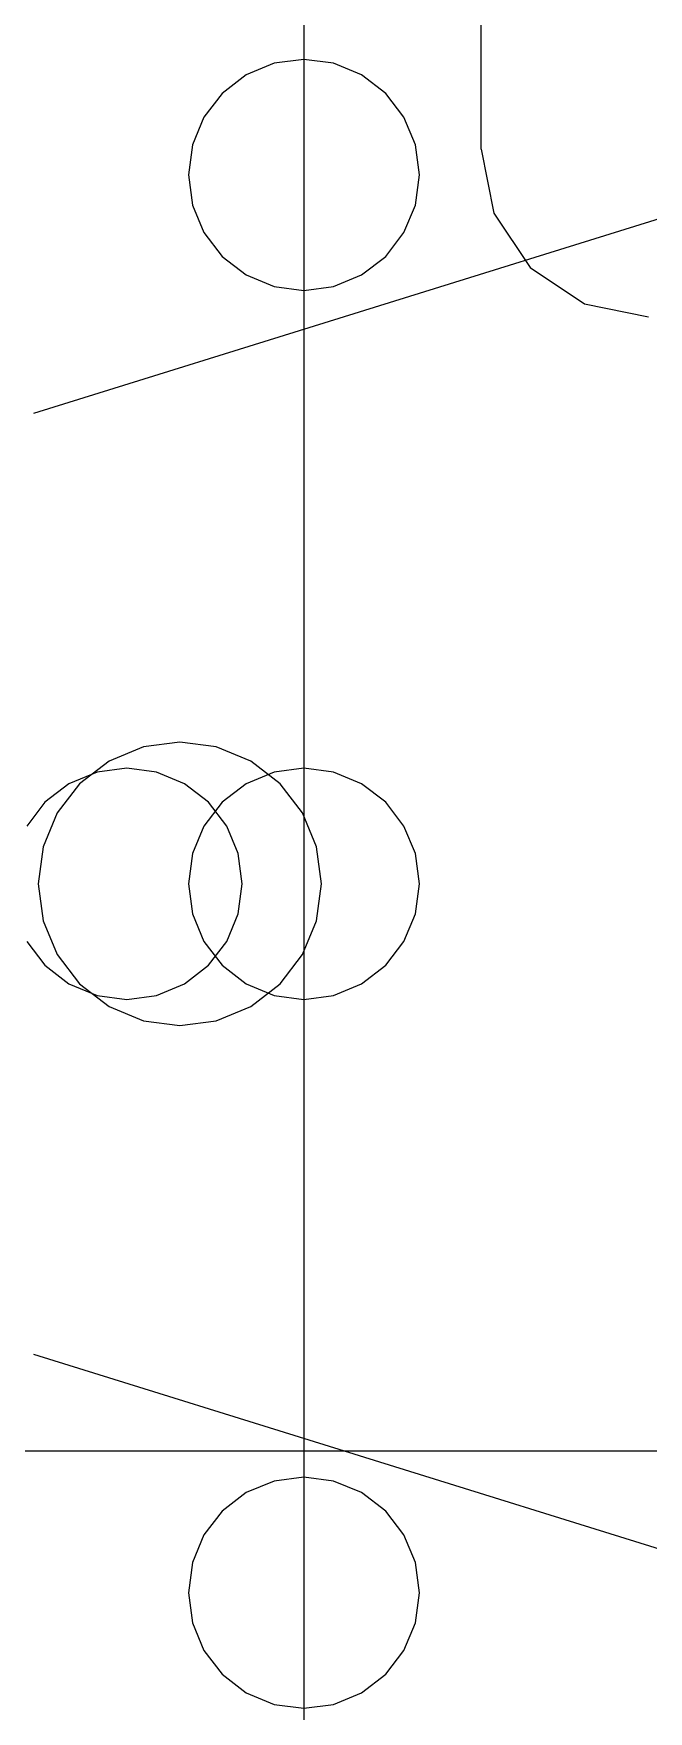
# Model space of a CAD drawing. Extents: x -257 to 298, y -311 to 343.
# Drawn here: x -42.42 to -30.67, y 8.87 to 40.94 of the extents above; entities that cross this region are included whole.
import ezdxf

# ---------------------------------------------------------------- set-up
doc = ezdxf.new("R2010")
doc.units = 0

msp = doc.modelspace()

# ---------------------------------------------------------------- linework, layer by layer
for p, q in [((-37.2533, 40.4439), (-37.820162, 40.369946)), ((-37.2533, 40.4439), (-37.820162, 40.369946)), ((-36.686438, 40.369946), (-37.2533, 40.4439)), ((-36.686438, 40.369946), (-37.2533, 40.4439)), ((-38.3573, 40.148084), (-38.818007, 39.79384)), ((-38.3573, 40.148084), (-38.818007, 39.79384)), ((-37.820162, 40.369946), (-38.3573, 40.148084)), ((-37.820162, 40.369946), (-38.3573, 40.148084)), ((-36.1493, 40.148084), (-36.686438, 40.369946)), ((-36.1493, 40.148084), (-36.686438, 40.369946)), ((-35.688593, 39.79384), (-36.1493, 40.148084)), ((-35.688593, 39.79384), (-36.1493, 40.148084)), ((-38.818007, 39.79384), (-39.165484, 39.3399)), ((-38.818007, 39.79384), (-39.165484, 39.3399)), ((-35.341116, 39.3399), (-35.688593, 39.79384)), ((-35.341116, 39.3399), (-35.688593, 39.79384)), ((-39.165484, 39.3399), (-39.384869, 38.812006)), ((-39.165484, 39.3399), (-39.384869, 38.812006)), ((-35.121731, 38.812006), (-35.341116, 39.3399)), ((-35.121731, 38.812006), (-35.341116, 39.3399)), ((-39.384869, 38.812006), (-39.4613, 38.2359)), ((-39.384869, 38.812006), (-39.4613, 38.2359)), ((-35.0453, 38.2359), (-35.121731, 38.812006)), ((-35.0453, 38.2359), (-35.121731, 38.812006)), ((-39.4613, 38.2359), (-39.384869, 37.659794)), ((-39.4613, 38.2359), (-39.384869, 37.659794)), ((-35.121731, 37.659794), (-35.0453, 38.2359)), ((-35.121731, 37.659794), (-35.0453, 38.2359)), ((-35.0453, 38.2359), (-35.0453, 38.2359)), ((-35.0453, 38.2359), (-35.0453, 38.2359)), ((-39.384869, 37.659794), (-39.165484, 37.1319)), ((-39.384869, 37.659794), (-39.165484, 37.1319)), ((-35.341116, 37.1319), (-35.121731, 37.659794)), ((-35.341116, 37.1319), (-35.121731, 37.659794)), ((-39.165484, 37.1319), (-38.818007, 36.67796)), ((-39.165484, 37.1319), (-38.818007, 36.67796)), ((-35.688593, 36.67796), (-35.341116, 37.1319)), ((-35.688593, 36.67796), (-35.341116, 37.1319)), ((-38.818007, 36.67796), (-38.3573, 36.323716)), ((-38.818007, 36.67796), (-38.3573, 36.323716)), ((-36.1493, 36.323716), (-35.688593, 36.67796)), ((-36.1493, 36.323716), (-35.688593, 36.67796)), ((-38.3573, 36.323716), (-37.820162, 36.101854)), ((-38.3573, 36.323716), (-37.820162, 36.101854)), ((-36.686438, 36.101854), (-36.1493, 36.323716)), ((-36.686438, 36.101854), (-36.1493, 36.323716)), ((-37.820162, 36.101854), (-37.2533, 36.0279)), ((-37.820162, 36.101854), (-37.2533, 36.0279)), ((-37.2533, 36.0279), (-36.686438, 36.101854)), ((-37.2533, 36.0279), (-36.686438, 36.101854)), ((-37.820162, 26.823246), (-38.3573, 26.601384)), ((-37.820162, 26.823246), (-38.3573, 26.601384)), ((-37.2533, 26.8972), (-37.820162, 26.823246)), ((-37.2533, 26.8972), (-37.820162, 26.823246)), ((-36.686438, 26.823246), (-37.2533, 26.8972)), ((-36.686438, 26.823246), (-37.2533, 26.8972)), ((-36.1493, 26.601384), (-36.686438, 26.823246)), ((-36.1493, 26.601384), (-36.686438, 26.823246)), ((-38.3573, 26.601384), (-38.818007, 26.24714)), ((-38.3573, 26.601384), (-38.818007, 26.24714)), ((-35.688593, 26.24714), (-36.1493, 26.601384)), ((-35.688593, 26.24714), (-36.1493, 26.601384)), ((-38.818007, 26.24714), (-39.165484, 25.7932)), ((-38.818007, 26.24714), (-39.165484, 25.7932)), ((-35.341116, 25.7932), (-35.688593, 26.24714)), ((-35.341116, 25.7932), (-35.688593, 26.24714)), ((-39.165484, 25.7932), (-39.384869, 25.265306)), ((-39.165484, 25.7932), (-39.384869, 25.265306)), ((-35.121731, 25.265306), (-35.341116, 25.7932)), ((-35.121731, 25.265306), (-35.341116, 25.7932)), ((-39.384869, 25.265306), (-39.4613, 24.6892)), ((-39.384869, 25.265306), (-39.4613, 24.6892)), ((-35.0453, 24.6892), (-35.121731, 25.265306)), ((-35.0453, 24.6892), (-35.121731, 25.265306)), ((-39.4613, 24.6892), (-39.384869, 24.113094)), ((-39.4613, 24.6892), (-39.384869, 24.113094)), ((-35.121731, 24.113094), (-35.0453, 24.6892)), ((-35.121731, 24.113094), (-35.0453, 24.6892)), ((-35.0453, 24.6892), (-35.0453, 24.6892)), ((-35.0453, 24.6892), (-35.0453, 24.6892)), ((-39.384869, 24.113094), (-39.165484, 23.5852)), ((-39.384869, 24.113094), (-39.165484, 23.5852)), ((-35.341116, 23.5852), (-35.121731, 24.113094)), ((-35.341116, 23.5852), (-35.121731, 24.113094)), ((-39.165484, 23.5852), (-38.818007, 23.13126)), ((-39.165484, 23.5852), (-38.818007, 23.13126)), ((-35.688593, 23.13126), (-35.341116, 23.5852)), ((-35.688593, 23.13126), (-35.341116, 23.5852)), ((-38.818007, 23.13126), (-38.3573, 22.777016)), ((-38.818007, 23.13126), (-38.3573, 22.777016)), ((-36.1493, 22.777016), (-35.688593, 23.13126)), ((-36.1493, 22.777016), (-35.688593, 23.13126)), ((-38.3573, 22.777016), (-37.820162, 22.555154)), ((-38.3573, 22.777016), (-37.820162, 22.555154)), ((-36.686438, 22.555154), (-36.1493, 22.777016)), ((-36.686438, 22.555154), (-36.1493, 22.777016)), ((-37.820162, 22.555154), (-37.2533, 22.4812)), ((-37.820162, 22.555154), (-37.2533, 22.4812)), ((-37.2533, 22.4812), (-36.686438, 22.555154)), ((-37.2533, 22.4812), (-36.686438, 22.555154)), ((-37.820162, 13.276646), (-38.3573, 13.054784)), ((-37.820162, 13.276646), (-38.3573, 13.054784)), ((-37.2533, 13.3506), (-37.820162, 13.276646)), ((-37.2533, 13.3506), (-37.820162, 13.276646)), ((-36.686438, 13.276646), (-37.2533, 13.3506)), ((-36.686438, 13.276646), (-37.2533, 13.3506)), ((-36.1493, 13.054784), (-36.686438, 13.276646)), ((-36.1493, 13.054784), (-36.686438, 13.276646)), ((-38.3573, 13.054784), (-38.818007, 12.70054)), ((-38.3573, 13.054784), (-38.818007, 12.70054)), ((-35.688593, 12.70054), (-36.1493, 13.054784)), ((-35.688593, 12.70054), (-36.1493, 13.054784)), ((-38.818007, 12.70054), (-39.165484, 12.2466)), ((-38.818007, 12.70054), (-39.165484, 12.2466)), ((-35.341116, 12.2466), (-35.688593, 12.70054)), ((-35.341116, 12.2466), (-35.688593, 12.70054)), ((-39.165484, 12.2466), (-39.384869, 11.718706)), ((-39.165484, 12.2466), (-39.384869, 11.718706)), ((-35.121731, 11.718706), (-35.341116, 12.2466)), ((-35.121731, 11.718706), (-35.341116, 12.2466)), ((-39.384869, 11.718706), (-39.4613, 11.1426)), ((-39.384869, 11.718706), (-39.4613, 11.1426)), ((-35.0453, 11.1426), (-35.121731, 11.718706)), ((-35.0453, 11.1426), (-35.121731, 11.718706)), ((-39.4613, 11.1426), (-39.384869, 10.566494)), ((-39.4613, 11.1426), (-39.384869, 10.566494)), ((-35.121731, 10.566494), (-35.0453, 11.1426)), ((-35.121731, 10.566494), (-35.0453, 11.1426)), ((-35.0453, 11.1426), (-35.0453, 11.1426)), ((-35.0453, 11.1426), (-35.0453, 11.1426)), ((-39.384869, 10.566494), (-39.165484, 10.0386)), ((-39.384869, 10.566494), (-39.165484, 10.0386)), ((-35.341116, 10.0386), (-35.121731, 10.566494)), ((-35.341116, 10.0386), (-35.121731, 10.566494)), ((-39.165484, 10.0386), (-38.818007, 9.58466)), ((-39.165484, 10.0386), (-38.818007, 9.58466)), ((-35.688593, 9.58466), (-35.341116, 10.0386)), ((-35.688593, 9.58466), (-35.341116, 10.0386)), ((-38.818007, 9.58466), (-38.3573, 9.230416)), ((-38.818007, 9.58466), (-38.3573, 9.230416)), ((-36.1493, 9.230416), (-35.688593, 9.58466)), ((-36.1493, 9.230416), (-35.688593, 9.58466)), ((-38.3573, 9.230416), (-37.820162, 9.008554)), ((-38.3573, 9.230416), (-37.820162, 9.008554)), ((-37.820162, 9.008554), (-37.2533, 8.9346)), ((-37.820162, 9.008554), (-37.2533, 8.9346)), ((-37.2533, 8.9346), (-36.686438, 9.008554)), ((-37.2533, 8.9346), (-36.686438, 9.008554)), ((-36.686438, 9.008554), (-36.1493, 9.230416)), ((-36.686438, 9.008554), (-36.1493, 9.230416))]:
    msp.add_line(p, q)
at = {"layer": 'Layer 1'}
for p, q in [((-37.2533, 72.2893), (-37.2533, -22.9104)), ((-37.2533, 72.2893), (-37.2533, -22.9104)), ((-37.2533, 72.2893), (-37.2533, -22.9104)), ((-33.8666, 38.7269), (-33.8666, 52.1973)), ((-33.8666, 38.7269), (-33.8666, 52.1973)), ((-33.8666, 38.7269), (-33.8666, 52.1973)), ((-33.8666, 38.7269), (-33.8666, 52.1973)), ((-33.8666, 38.7269), (-33.8666, 52.1973)), ((-33.8666, 38.7269), (-33.8666, 52.1973)), ((-33.8666, 38.7269), (-33.8666, 52.1973)), ((-33.8666, 38.7266), (-33.623015, 37.502013)), ((-33.8666, 38.7266), (-33.623015, 37.502013)), ((-33.8666, 38.7266), (-33.623015, 37.502013)), ((-33.8666, 38.7266), (-33.623015, 37.502013)), ((-33.8666, 38.7266), (-33.623015, 37.502013)), ((-33.8666, 38.7266), (-33.623015, 37.502013)), ((-33.8666, 38.7266), (-33.623015, 37.502013)), ((-27.9656, 38.1765), (-42.4214, 33.67506)), ((-27.9656, 38.1765), (-42.4214, 33.67506)), ((-27.9656, 38.1765), (-42.4214, 33.67506)), ((-27.9656, 38.1765), (-42.4214, 33.67506)), ((-27.9656, 38.1765), (-42.4214, 33.67506)), ((-27.9656, 38.1765), (-42.4214, 33.67506)), ((-27.9656, 38.1765), (-42.4214, 33.67506)), ((-27.9656, 38.1765), (-42.4214, 33.67506)), ((-27.9656, 38.1765), (-42.4214, 33.67506)), ((-27.9656, 38.1765), (-42.4214, 33.67506)), ((-33.623015, 37.502013), (-32.929342, 36.463858)), ((-33.623015, 37.502013), (-32.929342, 36.463858)), ((-33.623015, 37.502013), (-32.929342, 36.463858)), ((-33.623015, 37.502013), (-32.929342, 36.463858)), ((-33.623015, 37.502013), (-32.929342, 36.463858)), ((-33.623015, 37.502013), (-32.929342, 36.463858)), ((-33.623015, 37.502013), (-32.929342, 36.463858)), ((-32.929342, 36.463858), (-31.891187, 35.770185)), ((-32.929342, 36.463858), (-31.891187, 35.770185)), ((-32.929342, 36.463858), (-31.891187, 35.770185)), ((-32.929342, 36.463858), (-31.891187, 35.770185)), ((-32.929342, 36.463858), (-31.891187, 35.770185)), ((-32.929342, 36.463858), (-31.891187, 35.770185)), ((-32.929342, 36.463858), (-31.891187, 35.770185)), ((-31.891187, 35.770185), (-30.6666, 35.5266)), ((-31.891187, 35.770185), (-30.6666, 35.5266)), ((-31.891187, 35.770185), (-30.6666, 35.5266)), ((-31.891187, 35.770185), (-30.6666, 35.5266)), ((-31.891187, 35.770185), (-30.6666, 35.5266)), ((-31.891187, 35.770185), (-30.6666, 35.5266)), ((-31.891187, 35.770185), (-30.6666, 35.5266)), ((-40.318848, 27.305204), (-40.977295, 27.033236)), ((-40.318848, 27.305204), (-40.977295, 27.033236)), ((-40.318848, 27.305204), (-40.977295, 27.033236)), ((-40.318848, 27.305204), (-40.977295, 27.033236)), ((-40.318848, 27.305204), (-40.977295, 27.033236)), ((-40.318848, 27.305204), (-40.977295, 27.033236)), ((-40.318848, 27.305204), (-40.977295, 27.033236)), ((-40.318848, 27.305204), (-40.977295, 27.033236)), ((-40.318848, 27.305204), (-40.977295, 27.033236)), ((-40.318848, 27.305204), (-40.977295, 27.033236)), ((-39.623965, 27.39586), (-40.318848, 27.305204)), ((-39.623965, 27.39586), (-40.318848, 27.305204)), ((-39.623965, 27.39586), (-40.318848, 27.305204)), ((-39.623965, 27.39586), (-40.318848, 27.305204)), ((-39.623965, 27.39586), (-40.318848, 27.305204)), ((-39.623965, 27.39586), (-40.318848, 27.305204)), ((-39.623965, 27.39586), (-40.318848, 27.305204)), ((-39.623965, 27.39586), (-40.318848, 27.305204)), ((-39.623965, 27.39586), (-40.318848, 27.305204)), ((-39.623965, 27.39586), (-40.318848, 27.305204)), ((-38.929082, 27.305204), (-39.623965, 27.39586)), ((-38.929082, 27.305204), (-39.623965, 27.39586)), ((-38.929082, 27.305204), (-39.623965, 27.39586)), ((-38.929082, 27.305204), (-39.623965, 27.39586)), ((-38.929082, 27.305204), (-39.623965, 27.39586)), ((-38.929082, 27.305204), (-39.623965, 27.39586)), ((-38.929082, 27.305204), (-39.623965, 27.39586)), ((-38.929082, 27.305204), (-39.623965, 27.39586)), ((-38.929082, 27.305204), (-39.623965, 27.39586)), ((-38.929082, 27.305204), (-39.623965, 27.39586)), ((-38.270635, 27.033236), (-38.929082, 27.305204)), ((-38.270635, 27.033236), (-38.929082, 27.305204)), ((-38.270635, 27.033236), (-38.929082, 27.305204)), ((-38.270635, 27.033236), (-38.929082, 27.305204)), ((-38.270635, 27.033236), (-38.929082, 27.305204)), ((-38.270635, 27.033236), (-38.929082, 27.305204)), ((-38.270635, 27.033236), (-38.929082, 27.305204)), ((-38.270635, 27.033236), (-38.929082, 27.305204)), ((-38.270635, 27.033236), (-38.929082, 27.305204)), ((-38.270635, 27.033236), (-38.929082, 27.305204)), ((-40.977295, 27.033236), (-41.542049, 26.598989)), ((-40.977295, 27.033236), (-41.542049, 26.598989)), ((-40.977295, 27.033236), (-41.542049, 26.598989)), ((-40.977295, 27.033236), (-41.542049, 26.598989)), ((-40.977295, 27.033236), (-41.542049, 26.598989)), ((-40.977295, 27.033236), (-41.542049, 26.598989)), ((-40.977295, 27.033236), (-41.542049, 26.598989)), ((-40.977295, 27.033236), (-41.542049, 26.598989)), ((-40.977295, 27.033236), (-41.542049, 26.598989)), ((-40.977295, 27.033236), (-41.542049, 26.598989)), ((-37.705881, 26.598989), (-38.270635, 27.033236)), ((-37.705881, 26.598989), (-38.270635, 27.033236)), ((-37.705881, 26.598989), (-38.270635, 27.033236)), ((-37.705881, 26.598989), (-38.270635, 27.033236)), ((-37.705881, 26.598989), (-38.270635, 27.033236)), ((-37.705881, 26.598989), (-38.270635, 27.033236)), ((-37.705881, 26.598989), (-38.270635, 27.033236)), ((-37.705881, 26.598989), (-38.270635, 27.033236)), ((-37.705881, 26.598989), (-38.270635, 27.033236)), ((-37.705881, 26.598989), (-38.270635, 27.033236)), ((-41.206862, 26.823246), (-41.744, 26.601384)), ((-41.206862, 26.823246), (-41.744, 26.601384)), ((-41.206862, 26.823246), (-41.744, 26.601384)), ((-41.206862, 26.823246), (-41.744, 26.601384)), ((-41.206862, 26.823246), (-41.744, 26.601384)), ((-41.206862, 26.823246), (-41.744, 26.601384)), ((-41.206862, 26.823246), (-41.744, 26.601384)), ((-40.64, 26.8972), (-41.206862, 26.823246)), ((-40.64, 26.8972), (-41.206862, 26.823246)), ((-40.64, 26.8972), (-41.206862, 26.823246)), ((-40.64, 26.8972), (-41.206862, 26.823246)), ((-40.64, 26.8972), (-41.206862, 26.823246)), ((-40.64, 26.8972), (-41.206862, 26.823246)), ((-40.64, 26.8972), (-41.206862, 26.823246)), ((-40.073138, 26.823246), (-40.64, 26.8972)), ((-40.073138, 26.823246), (-40.64, 26.8972)), ((-40.073138, 26.823246), (-40.64, 26.8972)), ((-40.073138, 26.823246), (-40.64, 26.8972)), ((-40.073138, 26.823246), (-40.64, 26.8972)), ((-40.073138, 26.823246), (-40.64, 26.8972)), ((-40.073138, 26.823246), (-40.64, 26.8972)), ((-39.536, 26.601384), (-40.073138, 26.823246)), ((-39.536, 26.601384), (-40.073138, 26.823246)), ((-39.536, 26.601384), (-40.073138, 26.823246)), ((-39.536, 26.601384), (-40.073138, 26.823246)), ((-39.536, 26.601384), (-40.073138, 26.823246)), ((-39.536, 26.601384), (-40.073138, 26.823246)), ((-39.536, 26.601384), (-40.073138, 26.823246)), ((-41.744, 26.601384), (-42.204707, 26.24714)), ((-41.744, 26.601384), (-42.204707, 26.24714)), ((-41.744, 26.601384), (-42.204707, 26.24714)), ((-41.744, 26.601384), (-42.204707, 26.24714)), ((-41.744, 26.601384), (-42.204707, 26.24714)), ((-41.744, 26.601384), (-42.204707, 26.24714)), ((-41.744, 26.601384), (-42.204707, 26.24714)), ((-41.542049, 26.598989), (-41.968001, 26.04253)), ((-41.542049, 26.598989), (-41.968001, 26.04253)), ((-41.542049, 26.598989), (-41.968001, 26.04253)), ((-41.542049, 26.598989), (-41.968001, 26.04253)), ((-41.542049, 26.598989), (-41.968001, 26.04253)), ((-41.542049, 26.598989), (-41.968001, 26.04253)), ((-41.542049, 26.598989), (-41.968001, 26.04253)), ((-41.542049, 26.598989), (-41.968001, 26.04253)), ((-41.542049, 26.598989), (-41.968001, 26.04253)), ((-41.542049, 26.598989), (-41.968001, 26.04253)), ((-39.075293, 26.24714), (-39.536, 26.601384)), ((-39.075293, 26.24714), (-39.536, 26.601384)), ((-39.075293, 26.24714), (-39.536, 26.601384)), ((-39.075293, 26.24714), (-39.536, 26.601384)), ((-39.075293, 26.24714), (-39.536, 26.601384)), ((-39.075293, 26.24714), (-39.536, 26.601384)), ((-39.075293, 26.24714), (-39.536, 26.601384)), ((-37.279928, 26.04253), (-37.705881, 26.598989)), ((-37.279928, 26.04253), (-37.705881, 26.598989)), ((-37.279928, 26.04253), (-37.705881, 26.598989)), ((-37.279928, 26.04253), (-37.705881, 26.598989)), ((-37.279928, 26.04253), (-37.705881, 26.598989)), ((-37.279928, 26.04253), (-37.705881, 26.598989)), ((-37.279928, 26.04253), (-37.705881, 26.598989)), ((-37.279928, 26.04253), (-37.705881, 26.598989)), ((-37.279928, 26.04253), (-37.705881, 26.598989)), ((-37.279928, 26.04253), (-37.705881, 26.598989)), ((-42.204707, 26.24714), (-42.552184, 25.7932)), ((-42.204707, 26.24714), (-42.552184, 25.7932)), ((-42.204707, 26.24714), (-42.552184, 25.7932)), ((-42.204707, 26.24714), (-42.552184, 25.7932)), ((-42.204707, 26.24714), (-42.552184, 25.7932)), ((-42.204707, 26.24714), (-42.552184, 25.7932)), ((-42.204707, 26.24714), (-42.552184, 25.7932)), ((-41.968001, 26.04253), (-42.236933, 25.395415)), ((-41.968001, 26.04253), (-42.236933, 25.395415)), ((-41.968001, 26.04253), (-42.236933, 25.395415)), ((-41.968001, 26.04253), (-42.236933, 25.395415)), ((-41.968001, 26.04253), (-42.236933, 25.395415)), ((-41.968001, 26.04253), (-42.236933, 25.395415)), ((-41.968001, 26.04253), (-42.236933, 25.395415)), ((-41.968001, 26.04253), (-42.236933, 25.395415)), ((-41.968001, 26.04253), (-42.236933, 25.395415)), ((-41.968001, 26.04253), (-42.236933, 25.395415)), ((-38.727816, 25.7932), (-39.075293, 26.24714)), ((-38.727816, 25.7932), (-39.075293, 26.24714)), ((-38.727816, 25.7932), (-39.075293, 26.24714)), ((-38.727816, 25.7932), (-39.075293, 26.24714)), ((-38.727816, 25.7932), (-39.075293, 26.24714)), ((-38.727816, 25.7932), (-39.075293, 26.24714)), ((-38.727816, 25.7932), (-39.075293, 26.24714)), ((-37.010995, 25.395415), (-37.279928, 26.04253)), ((-37.010995, 25.395415), (-37.279928, 26.04253)), ((-37.010995, 25.395415), (-37.279928, 26.04253)), ((-37.010995, 25.395415), (-37.279928, 26.04253)), ((-37.010995, 25.395415), (-37.279928, 26.04253)), ((-37.010995, 25.395415), (-37.279928, 26.04253)), ((-37.010995, 25.395415), (-37.279928, 26.04253)), ((-37.010995, 25.395415), (-37.279928, 26.04253)), ((-37.010995, 25.395415), (-37.279928, 26.04253)), ((-37.010995, 25.395415), (-37.279928, 26.04253)), ((-38.508431, 25.265306), (-38.727816, 25.7932)), ((-38.508431, 25.265306), (-38.727816, 25.7932)), ((-38.508431, 25.265306), (-38.727816, 25.7932)), ((-38.508431, 25.265306), (-38.727816, 25.7932)), ((-38.508431, 25.265306), (-38.727816, 25.7932)), ((-38.508431, 25.265306), (-38.727816, 25.7932)), ((-38.508431, 25.265306), (-38.727816, 25.7932)), ((-42.236933, 25.395415), (-42.330625, 24.6892)), ((-42.236933, 25.395415), (-42.330625, 24.6892)), ((-42.236933, 25.395415), (-42.330625, 24.6892)), ((-42.236933, 25.395415), (-42.330625, 24.6892)), ((-42.236933, 25.395415), (-42.330625, 24.6892)), ((-42.236933, 25.395415), (-42.330625, 24.6892)), ((-42.236933, 25.395415), (-42.330625, 24.6892)), ((-42.236933, 25.395415), (-42.330625, 24.6892)), ((-42.236933, 25.395415), (-42.330625, 24.6892)), ((-42.236933, 25.395415), (-42.330625, 24.6892)), ((-36.9173, 24.6892), (-37.010995, 25.395415)), ((-36.9173, 24.6892), (-37.010995, 25.395415)), ((-36.9173, 24.6892), (-37.010995, 25.395415)), ((-36.9173, 24.6892), (-37.010995, 25.395415)), ((-36.9173, 24.6892), (-37.010995, 25.395415)), ((-36.9173, 24.6892), (-37.010995, 25.395415)), ((-36.9173, 24.6892), (-37.010995, 25.395415)), ((-36.9173, 24.6892), (-37.010995, 25.395415)), ((-36.9173, 24.6892), (-37.010995, 25.395415)), ((-36.9173, 24.6892), (-37.010995, 25.395415)), ((-38.432, 24.6892), (-38.508431, 25.265306)), ((-38.432, 24.6892), (-38.508431, 25.265306)), ((-38.432, 24.6892), (-38.508431, 25.265306)), ((-38.432, 24.6892), (-38.508431, 25.265306)), ((-38.432, 24.6892), (-38.508431, 25.265306)), ((-38.432, 24.6892), (-38.508431, 25.265306)), ((-38.432, 24.6892), (-38.508431, 25.265306)), ((-42.330625, 24.6892), (-42.236931, 23.982985)), ((-42.330625, 24.6892), (-42.236931, 23.982985)), ((-42.330625, 24.6892), (-42.236931, 23.982985)), ((-42.330625, 24.6892), (-42.236931, 23.982985)), ((-42.330625, 24.6892), (-42.236931, 23.982985)), ((-42.330625, 24.6892), (-42.236931, 23.982985)), ((-42.330625, 24.6892), (-42.236931, 23.982985)), ((-42.330625, 24.6892), (-42.236931, 23.982985)), ((-42.330625, 24.6892), (-42.236931, 23.982985)), ((-42.330625, 24.6892), (-42.236931, 23.982985)), ((-38.508431, 24.113094), (-38.432, 24.6892)), ((-38.508431, 24.113094), (-38.432, 24.6892)), ((-38.508431, 24.113094), (-38.432, 24.6892)), ((-38.508431, 24.113094), (-38.432, 24.6892)), ((-38.508431, 24.113094), (-38.432, 24.6892)), ((-38.508431, 24.113094), (-38.432, 24.6892)), ((-38.508431, 24.113094), (-38.432, 24.6892)), ((-38.432, 24.6892), (-38.432, 24.6892)), ((-38.432, 24.6892), (-38.432, 24.6892)), ((-38.432, 24.6892), (-38.432, 24.6892)), ((-38.432, 24.6892), (-38.432, 24.6892)), ((-38.432, 24.6892), (-38.432, 24.6892)), ((-38.432, 24.6892), (-38.432, 24.6892)), ((-38.432, 24.6892), (-38.432, 24.6892)), ((-37.010995, 23.982985), (-36.917302, 24.6892)), ((-37.010995, 23.982985), (-36.917302, 24.6892)), ((-37.010995, 23.982985), (-36.917302, 24.6892)), ((-37.010995, 23.982985), (-36.917302, 24.6892)), ((-37.010995, 23.982985), (-36.917302, 24.6892)), ((-37.010995, 23.982985), (-36.917302, 24.6892)), ((-37.010995, 23.982985), (-36.917302, 24.6892)), ((-37.010995, 23.982985), (-36.917302, 24.6892)), ((-37.010995, 23.982985), (-36.917302, 24.6892)), ((-37.010995, 23.982985), (-36.917302, 24.6892)), ((-36.917302, 24.6892), (-36.9173, 24.6892)), ((-36.917302, 24.6892), (-36.9173, 24.6892)), ((-36.917302, 24.6892), (-36.9173, 24.6892)), ((-36.917302, 24.6892), (-36.9173, 24.6892)), ((-36.917302, 24.6892), (-36.9173, 24.6892)), ((-36.917302, 24.6892), (-36.9173, 24.6892)), ((-36.917302, 24.6892), (-36.9173, 24.6892)), ((-36.917302, 24.6892), (-36.9173, 24.6892)), ((-36.917302, 24.6892), (-36.9173, 24.6892)), ((-36.917302, 24.6892), (-36.9173, 24.6892)), ((-38.727816, 23.5852), (-38.508431, 24.113094)), ((-38.727816, 23.5852), (-38.508431, 24.113094)), ((-38.727816, 23.5852), (-38.508431, 24.113094)), ((-38.727816, 23.5852), (-38.508431, 24.113094)), ((-38.727816, 23.5852), (-38.508431, 24.113094)), ((-38.727816, 23.5852), (-38.508431, 24.113094)), ((-38.727816, 23.5852), (-38.508431, 24.113094)), ((-42.236931, 23.982985), (-41.967999, 23.33587)), ((-42.236931, 23.982985), (-41.967999, 23.33587)), ((-42.236931, 23.982985), (-41.967999, 23.33587)), ((-42.236931, 23.982985), (-41.967999, 23.33587)), ((-42.236931, 23.982985), (-41.967999, 23.33587)), ((-42.236931, 23.982985), (-41.967999, 23.33587)), ((-42.236931, 23.982985), (-41.967999, 23.33587)), ((-42.236931, 23.982985), (-41.967999, 23.33587)), ((-42.236931, 23.982985), (-41.967999, 23.33587)), ((-42.236931, 23.982985), (-41.967999, 23.33587)), ((-37.279926, 23.33587), (-37.010995, 23.982985)), ((-37.279926, 23.33587), (-37.010995, 23.982985)), ((-37.279926, 23.33587), (-37.010995, 23.982985)), ((-37.279926, 23.33587), (-37.010995, 23.982985)), ((-37.279926, 23.33587), (-37.010995, 23.982985)), ((-37.279926, 23.33587), (-37.010995, 23.982985)), ((-37.279926, 23.33587), (-37.010995, 23.982985)), ((-37.279926, 23.33587), (-37.010995, 23.982985)), ((-37.279926, 23.33587), (-37.010995, 23.982985)), ((-37.279926, 23.33587), (-37.010995, 23.982985)), ((-42.552184, 23.5852), (-42.204707, 23.13126)), ((-42.552184, 23.5852), (-42.204707, 23.13126)), ((-42.552184, 23.5852), (-42.204707, 23.13126)), ((-42.552184, 23.5852), (-42.204707, 23.13126)), ((-42.552184, 23.5852), (-42.204707, 23.13126)), ((-42.552184, 23.5852), (-42.204707, 23.13126)), ((-42.552184, 23.5852), (-42.204707, 23.13126)), ((-39.075293, 23.13126), (-38.727816, 23.5852)), ((-39.075293, 23.13126), (-38.727816, 23.5852)), ((-39.075293, 23.13126), (-38.727816, 23.5852)), ((-39.075293, 23.13126), (-38.727816, 23.5852)), ((-39.075293, 23.13126), (-38.727816, 23.5852)), ((-39.075293, 23.13126), (-38.727816, 23.5852)), ((-39.075293, 23.13126), (-38.727816, 23.5852)), ((-42.204707, 23.13126), (-41.744, 22.777016)), ((-42.204707, 23.13126), (-41.744, 22.777016)), ((-42.204707, 23.13126), (-41.744, 22.777016)), ((-42.204707, 23.13126), (-41.744, 22.777016)), ((-42.204707, 23.13126), (-41.744, 22.777016)), ((-42.204707, 23.13126), (-41.744, 22.777016)), ((-42.204707, 23.13126), (-41.744, 22.777016)), ((-41.967999, 23.33587), (-41.542047, 22.779411)), ((-41.967999, 23.33587), (-41.542047, 22.779411)), ((-41.967999, 23.33587), (-41.542047, 22.779411)), ((-41.967999, 23.33587), (-41.542047, 22.779411)), ((-41.967999, 23.33587), (-41.542047, 22.779411)), ((-41.967999, 23.33587), (-41.542047, 22.779411)), ((-41.967999, 23.33587), (-41.542047, 22.779411)), ((-41.967999, 23.33587), (-41.542047, 22.779411)), ((-41.967999, 23.33587), (-41.542047, 22.779411)), ((-41.967999, 23.33587), (-41.542047, 22.779411)), ((-39.536, 22.777016), (-39.075293, 23.13126)), ((-39.536, 22.777016), (-39.075293, 23.13126)), ((-39.536, 22.777016), (-39.075293, 23.13126)), ((-39.536, 22.777016), (-39.075293, 23.13126)), ((-39.536, 22.777016), (-39.075293, 23.13126)), ((-39.536, 22.777016), (-39.075293, 23.13126)), ((-39.536, 22.777016), (-39.075293, 23.13126)), ((-37.705878, 22.779411), (-37.279926, 23.33587)), ((-37.705878, 22.779411), (-37.279926, 23.33587)), ((-37.705878, 22.779411), (-37.279926, 23.33587)), ((-37.705878, 22.779411), (-37.279926, 23.33587)), ((-37.705878, 22.779411), (-37.279926, 23.33587)), ((-37.705878, 22.779411), (-37.279926, 23.33587)), ((-37.705878, 22.779411), (-37.279926, 23.33587)), ((-37.705878, 22.779411), (-37.279926, 23.33587)), ((-37.705878, 22.779411), (-37.279926, 23.33587)), ((-37.705878, 22.779411), (-37.279926, 23.33587)), ((-41.744, 22.777016), (-41.206862, 22.555154)), ((-41.744, 22.777016), (-41.206862, 22.555154)), ((-41.744, 22.777016), (-41.206862, 22.555154)), ((-41.744, 22.777016), (-41.206862, 22.555154)), ((-41.744, 22.777016), (-41.206862, 22.555154)), ((-41.744, 22.777016), (-41.206862, 22.555154)), ((-41.744, 22.777016), (-41.206862, 22.555154)), ((-41.542047, 22.779411), (-40.977292, 22.345164)), ((-41.542047, 22.779411), (-40.977292, 22.345164)), ((-41.542047, 22.779411), (-40.977292, 22.345164)), ((-41.542047, 22.779411), (-40.977292, 22.345164)), ((-41.542047, 22.779411), (-40.977292, 22.345164)), ((-41.542047, 22.779411), (-40.977292, 22.345164)), ((-41.542047, 22.779411), (-40.977292, 22.345164)), ((-41.542047, 22.779411), (-40.977292, 22.345164)), ((-41.542047, 22.779411), (-40.977292, 22.345164)), ((-41.542047, 22.779411), (-40.977292, 22.345164)), ((-40.073138, 22.555154), (-39.536, 22.777016)), ((-40.073138, 22.555154), (-39.536, 22.777016)), ((-40.073138, 22.555154), (-39.536, 22.777016)), ((-40.073138, 22.555154), (-39.536, 22.777016)), ((-40.073138, 22.555154), (-39.536, 22.777016)), ((-40.073138, 22.555154), (-39.536, 22.777016)), ((-40.073138, 22.555154), (-39.536, 22.777016)), ((-38.270632, 22.345164), (-37.705878, 22.779411)), ((-38.270632, 22.345164), (-37.705878, 22.779411)), ((-38.270632, 22.345164), (-37.705878, 22.779411)), ((-38.270632, 22.345164), (-37.705878, 22.779411)), ((-38.270632, 22.345164), (-37.705878, 22.779411)), ((-38.270632, 22.345164), (-37.705878, 22.779411)), ((-38.270632, 22.345164), (-37.705878, 22.779411)), ((-38.270632, 22.345164), (-37.705878, 22.779411)), ((-38.270632, 22.345164), (-37.705878, 22.779411)), ((-38.270632, 22.345164), (-37.705878, 22.779411)), ((-41.206862, 22.555154), (-40.64, 22.4812)), ((-41.206862, 22.555154), (-40.64, 22.4812)), ((-41.206862, 22.555154), (-40.64, 22.4812)), ((-41.206862, 22.555154), (-40.64, 22.4812)), ((-41.206862, 22.555154), (-40.64, 22.4812)), ((-41.206862, 22.555154), (-40.64, 22.4812)), ((-41.206862, 22.555154), (-40.64, 22.4812)), ((-40.64, 22.4812), (-40.073138, 22.555154)), ((-40.64, 22.4812), (-40.073138, 22.555154)), ((-40.64, 22.4812), (-40.073138, 22.555154)), ((-40.64, 22.4812), (-40.073138, 22.555154)), ((-40.64, 22.4812), (-40.073138, 22.555154)), ((-40.64, 22.4812), (-40.073138, 22.555154)), ((-40.64, 22.4812), (-40.073138, 22.555154)), ((-40.977292, 22.345164), (-40.318846, 22.073196)), ((-40.977292, 22.345164), (-40.318846, 22.073196)), ((-40.977292, 22.345164), (-40.318846, 22.073196)), ((-40.977292, 22.345164), (-40.318846, 22.073196)), ((-40.977292, 22.345164), (-40.318846, 22.073196)), ((-40.977292, 22.345164), (-40.318846, 22.073196)), ((-40.977292, 22.345164), (-40.318846, 22.073196)), ((-40.977292, 22.345164), (-40.318846, 22.073196)), ((-40.977292, 22.345164), (-40.318846, 22.073196)), ((-40.977292, 22.345164), (-40.318846, 22.073196)), ((-38.929079, 22.073196), (-38.270632, 22.345164)), ((-38.929079, 22.073196), (-38.270632, 22.345164)), ((-38.929079, 22.073196), (-38.270632, 22.345164)), ((-38.929079, 22.073196), (-38.270632, 22.345164)), ((-38.929079, 22.073196), (-38.270632, 22.345164)), ((-38.929079, 22.073196), (-38.270632, 22.345164)), ((-38.929079, 22.073196), (-38.270632, 22.345164)), ((-38.929079, 22.073196), (-38.270632, 22.345164)), ((-38.929079, 22.073196), (-38.270632, 22.345164)), ((-38.929079, 22.073196), (-38.270632, 22.345164)), ((-40.318846, 22.073196), (-39.623962, 21.98254)), ((-40.318846, 22.073196), (-39.623962, 21.98254)), ((-40.318846, 22.073196), (-39.623962, 21.98254)), ((-40.318846, 22.073196), (-39.623962, 21.98254)), ((-40.318846, 22.073196), (-39.623962, 21.98254)), ((-40.318846, 22.073196), (-39.623962, 21.98254)), ((-40.318846, 22.073196), (-39.623962, 21.98254)), ((-40.318846, 22.073196), (-39.623962, 21.98254)), ((-40.318846, 22.073196), (-39.623962, 21.98254)), ((-40.318846, 22.073196), (-39.623962, 21.98254)), ((-39.623962, 21.98254), (-38.929079, 22.073196)), ((-39.623962, 21.98254), (-38.929079, 22.073196)), ((-39.623962, 21.98254), (-38.929079, 22.073196)), ((-39.623962, 21.98254), (-38.929079, 22.073196)), ((-39.623962, 21.98254), (-38.929079, 22.073196)), ((-39.623962, 21.98254), (-38.929079, 22.073196)), ((-39.623962, 21.98254), (-38.929079, 22.073196)), ((-39.623962, 21.98254), (-38.929079, 22.073196)), ((-39.623962, 21.98254), (-38.929079, 22.073196)), ((-39.623962, 21.98254), (-38.929079, 22.073196)), ((-42.4214, 15.7032), (-27.9656, 11.20458)), ((-42.4214, 15.7032), (-27.9656, 11.20458)), ((-42.4214, 15.7032), (-27.9656, 11.20458)), ((-42.4214, 15.7032), (-27.9656, 11.20458)), ((-42.4214, 15.7032), (-27.9656, 11.20458)), ((-42.4214, 15.7032), (-27.9656, 11.20458)), ((-42.4214, 15.7032), (-27.9656, 11.20458)), ((-42.4214, 15.7032), (-27.9656, 11.20458)), ((-42.4214, 15.7032), (-27.9656, 11.20458)), ((-42.4214, 15.7032), (-27.9656, 11.20458)), ((-111.946, 13.8518), (111.946, 13.8518)), ((-111.946, 13.8518), (111.946, 13.8518)), ((-111.946, 13.8518), (111.946, 13.8518)), ((-111.946, 13.8518), (111.946, 13.8518)), ((-111.946, 13.8518), (111.946, 13.8518)), ((-111.946, 13.8518), (111.946, 13.8518)), ((-111.946, 13.8518), (111.946, 13.8518))]:
    msp.add_line(p, q, dxfattribs=at)

doc.saveas('drawing.dxf')
